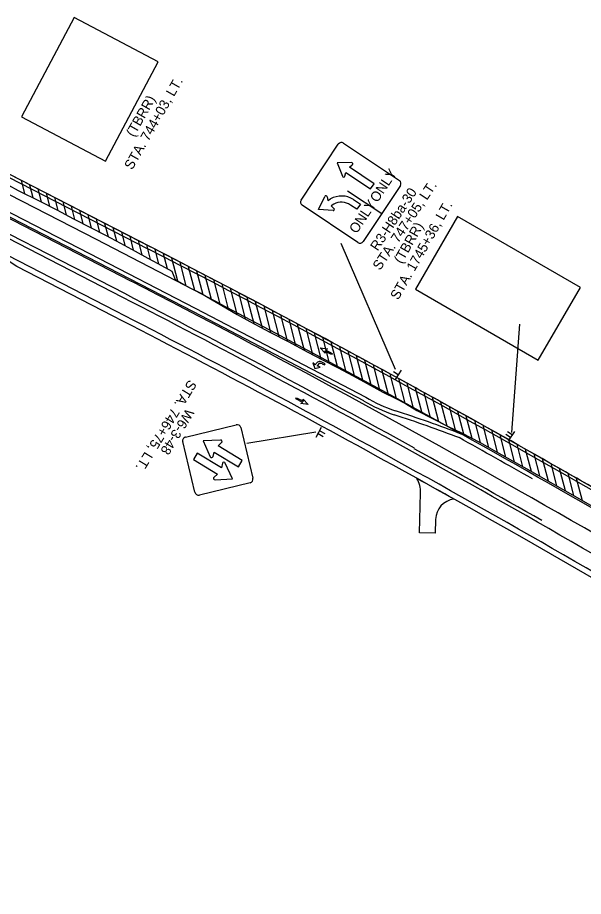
# Model space of a CAD drawing. Extents: x 134216 to 153308, y 327065 to 339865.
# Drawn here: x 146452 to 146855, y 332098 to 332724 of the extents above; entities that cross this region are included whole.
import ezdxf

# ---------------------------------------------------------------- set-up
doc = ezdxf.new("R2010")
doc.units = 0
for name, color, linetype in [('_CIVIL_CONSTRUCTION', 7, 'Continuous'), ('DR_P_Ditch', 7, 'Continuous'), ('DR_P_Erosion_Control', 7, 'Continuous'), ('DR_P_Inlet_Protection', 7, 'Continuous'), ('DR_X_GenericNode', 7, 'Continuous'), ('GK_Drainage_Nodes', 7, 'Continuous'), ('SC_Shading2', 7, 'Continuous'), ('SH_Text', 7, 'Continuous'), ('UT_X_Misc_Cells', 7, 'Continuous'), ('XS_X_Pavt', 7, 'Continuous')]:
    doc.layers.add(name, color=color, linetype=linetype)

msp = doc.modelspace()

# ---------------------------------------------------------------- linework, layer by layer
at = {"layer": '_CIVIL_CONSTRUCTION'}
for p, q in [((146390.56, 332640.86), (146546.83, 332560.54)), ((146445.69, 332604.44), (146452.72, 332600.82)), ((146454.66, 332607.91), (146457.05, 332598.65)), ((146460.61, 332604.85), (146462.98, 332595.68)), ((146452.72, 332600.82), (146467.95, 332593.2)), ((146466.57, 332601.79), (146468.91, 332592.7)), ((146472.52, 332598.73), (146474.86, 332589.66)), ((146467.95, 332593.2), (146480.04, 332587.01)), ((146478.47, 332595.67), (146480.82, 332586.58)), ((146484.43, 332592.61), (146486.82, 332583.33)), ((146480.04, 332587.01), (146492.12, 332580.47)), ((146490.38, 332589.55), (146492.82, 332580.11)), ((146496.33, 332586.49), (146498.75, 332577.12)), ((146502.29, 332583.44), (146504.69, 332574.13)), ((146492.12, 332580.47), (146504.2, 332574.38)), ((146508.24, 332580.38), (146510.65, 332571.03)), ((146514.19, 332577.32), (146516.62, 332567.92)), ((146504.2, 332574.38), (146514.91, 332568.82)), ((146520.15, 332574.26), (146522.59, 332564.79)), ((146526.1, 332571.2), (146528.59, 332561.53)), ((146514.91, 332568.82), (146525.46, 332563.28)), ((146532.05, 332568.14), (146534.63, 332558.16)), ((146538, 332565.08), (146540.62, 332554.92)), ((146525.46, 332563.28), (146535.84, 332557.48)), ((146543.96, 332562.02), (146546.63, 332551.66)), ((146549.91, 332558.96), (146552.67, 332548.27)), ((146535.84, 332557.48), (146544.94, 332552.62)), ((146555.87, 332555.89), (146558.63, 332545.17)), ((146561.82, 332552.81), (146566.07, 332536.36)), ((146567.78, 332549.73), (146572.14, 332532.85)), ((146573.74, 332546.64), (146578.1, 332529.76)), ((146579.71, 332543.54), (146584.04, 332526.74)), ((146585.67, 332540.43), (146590.11, 332523.22)), ((146591.64, 332537.32), (146596.19, 332519.7)), ((146597.61, 332534.2), (146602.26, 332516.18)), ((146603.58, 332531.07), (146608.33, 332512.66)), ((146609.55, 332527.93), (146614.39, 332509.17)), ((146615.53, 332524.79), (146620.41, 332505.87)), ((146621.51, 332521.63), (146626.37, 332502.76)), ((146627.49, 332518.47), (146632.34, 332499.67)), ((146633.47, 332515.3), (146638.29, 332496.61)), ((146608.68, 332512.46), (146617.57, 332507.34)), ((146639.45, 332512.13), (146644.24, 332493.56)), ((146645.43, 332508.94), (146650.24, 332490.33)), ((146617.57, 332507.34), (146631.94, 332499.87)), ((146651.42, 332505.75), (146656.24, 332487.07)), ((146657.41, 332502.55), (146662.22, 332483.92)), ((146631.94, 332499.87), (146645.02, 332493.16)), ((146663.4, 332499.34), (146668.17, 332480.85)), ((146669.4, 332496.13), (146674.14, 332477.75)), ((146645.02, 332493.16), (146658.89, 332485.64)), ((146675.39, 332492.9), (146680.11, 332474.63)), ((146681.39, 332489.67), (146686.12, 332471.34)), ((146658.89, 332485.64), (146669.47, 332480.18)), ((146687.39, 332486.43), (146692.13, 332468.06)), ((146669.47, 332480.18), (146680.44, 332474.46)), ((146693.39, 332483.18), (146698.13, 332464.82)), ((146699.39, 332479.93), (146704.12, 332461.6)), ((146680.44, 332474.46), (146690.69, 332468.83)), ((146705.4, 332476.66), (146710.11, 332458.39)), ((146711.41, 332473.39), (146716.06, 332455.37)), ((146690.69, 332468.83), (146701.23, 332463.15)), ((146717.42, 332470.11), (146721.98, 332452.43)), ((146723.43, 332466.82), (146727.98, 332449.19)), ((146701.23, 332463.15), (146712.47, 332457.13)), ((146729.44, 332463.53), (146734.08, 332445.58)), ((146735.46, 332460.22), (146740.1, 332442.23)), ((146712.47, 332457.13), (146721.62, 332452.63)), ((146721.62, 332452.63), (146728.41, 332448.96)), ((146741.48, 332456.91), (146746.08, 332439.09)), ((146747.5, 332453.59), (146752.01, 332436.1)), ((146728.41, 332448.96), (146736.58, 332444.08)), ((146753.52, 332450.26), (146757.93, 332433.16)), ((146759.55, 332446.92), (146763.85, 332430.24)), ((146736.58, 332444.08), (146747.85, 332438.16)), ((146765.57, 332443.58), (146769.78, 332427.28)), ((146771.6, 332440.23), (146775.74, 332424.19)), ((146747.85, 332438.16), (146758.5, 332432.88)), ((146777.63, 332436.86), (146781.7, 332421.1)), ((146783.67, 332433.49), (146787.75, 332417.68)), ((146758.5, 332432.88), (146768.3, 332428.04)), ((146768.3, 332428.04), (146781.72, 332421.09)), ((146789.7, 332430.11), (146793.79, 332414.26)), ((146795.74, 332426.73), (146799.85, 332410.79)), ((146801.78, 332423.33), (146805.91, 332407.34)), ((146807.82, 332419.93), (146811.94, 332403.95)), ((146813.87, 332416.52), (146817.94, 332400.72)), ((146819.91, 332413.09), (146823.97, 332397.38)), ((146825.96, 332409.67), (146830.04, 332393.84)), ((146832.01, 332406.23), (146836.12, 332390.32)), ((146838.06, 332402.78), (146842.16, 332386.89)), ((146820.45, 332399.43), (146835.01, 332390.94)), ((146821.78, 332398.66), (146821.88, 332398.69)), ((146844.12, 332399.33), (146848.21, 332383.46)), ((146850.18, 332395.86), (146854.28, 332379.96))]:
    msp.add_line(p, q, dxfattribs=at)
for points in [[(146545.88, 332561.03), (146389.2, 332641.55), (146389.09, 332641.61)], [(146520.29, 332511.22), (146451.65, 332546.49), (146434.78, 332557.42), (146434.55, 332556.97), (146389.62, 332580.06), (146402.45, 332603.26), (146533.13, 332536.1)], [(146544.94, 332552.62), (146551.98, 332548.63), (146562.12, 332543.36), (146564.52, 332537.26), (146573.99, 332531.77), (146582.72, 332527.51), (146608.68, 332512.46)], [(146781.72, 332421.09), (146793.26, 332414.56), (146804.73, 332408), (146814.85, 332402.31), (146820.45, 332399.43)], [(146835.01, 332390.94), (146847.47, 332383.88), (146859.86, 332376.74), (146871.01, 332370.73), (146881.38, 332364.76), (146905.41, 332350.07)], [(146749.95, 332366.39), (146749.71, 332356.59), (146738.51, 332356.87), (146739.22, 332385.31)]]:
    msp.add_lwpolyline(points, dxfattribs=at)
for centre, radius, start, end in [((143038.4, 325736.13), 7673.44, 56.584982, 62.800238), ((143038.4, 325736.13), 7673.44, 61.193758, 62.792316), ((143038.95, 325737.09), 7644.33, 57.613663, 62.800238), ((143038.4, 325736.13), 7617.44, 61.044938, 62.800238), ((143038.4, 325736.13), 7673.44, 61.042731, 61.193758), ((143038.4, 325736.13), 7673.44, 60.280599, 61.042731), ((143038.4, 325736.13), 7617.44, 57.614056, 61.044938), ((143038.4, 325736.13), 7673.44, 59.916819, 60.280599), ((146719.23, 332385.81), 20, 358.57027, 29.18877), ((143038.4, 325736.13), 7617.44, 60.728039, 60.954553), ((146764.95, 332366.02), 15, 97.51419, 178.57027)]:
    msp.add_arc(centre, radius, start, end, dxfattribs=at)
at = {"layer": 'DR_P_Ditch'}
msp.add_lwpolyline([(146596.61, 332520.04), (146583.86, 332526.71), (146508.38, 332565.69), (146402.26, 332620.22), (146390.55, 332626.14)], dxfattribs=at)
at = {"layer": 'DR_P_Erosion_Control'}
for p, q in [((146721.3, 332473.07), (146682.73, 332562.92)), ((146809.66, 332505.6), (146803.95, 332428.42)), ((146664.54, 332428.51), (146615.43, 332420.4))]:
    msp.add_line(p, q, dxfattribs=at)
for points in [[(146492.43, 332723.92), (146455.04, 332653.09), (146514.84, 332621.53), (146552.23, 332692.36)], [(146765.66, 332582.12), (146735.73, 332530.33), (146823.14, 332479.8), (146853.08, 332531.59)]]:
    msp.add_lwpolyline(points, close=True, dxfattribs=at)
at = {"layer": 'DR_P_Inlet_Protection'}
for p, q in [((146690.07, 332620.56), (146679.8, 332620.42)), ((146679.8, 332620.42), (146683.61, 332610.88)), ((146688.51, 332617.27), (146690.64, 332618.99)), ((146706.08, 332605.56), (146688.51, 332617.27)), ((146685.29, 332610.96), (146686.06, 332613.59)), ((146686.06, 332613.59), (146703.62, 332601.87)), ((146703.62, 332601.87), (146706.08, 332605.56)), ((146666.66, 332587.15), (146671.03, 332596.44)), ((146672.69, 332596.27), (146673.3, 332593.6)), ((146687.29, 332600.53), (146711.6, 332584.31)), ((146673.3, 332593.6), (146675.15, 332594.68)), ((146677.41, 332590.87), (146675.54, 332589.78)), ((146675.54, 332589.78), (146677.56, 332587.93)), ((146693.91, 332587.31), (146689.36, 332590.35)), ((146691.42, 332594.29), (146696.37, 332591)), ((146696.37, 332591), (146693.91, 332587.31)), ((146676.9, 332586.39), (146666.66, 332587.15)), ((146723.34, 332469.37), (146719.99, 332471.54)), ((146725.52, 332472.72), (146721.16, 332466.01)), ((146723.34, 332469.37), (146723.34, 332469.37)), ((146664.94, 332425.04), (146668.79, 332432.05)), ((146666.29, 332427.49), (146669.79, 332425.57)), ((146666.86, 332428.55), (146666.86, 332428.55)), ((146667.44, 332429.6), (146670.95, 332427.67)), ((146804.56, 332426.69), (146801.2, 332428.86)), ((146806.08, 332429.04), (146801.73, 332422.32)), ((146596.75, 332422.93), (146584.4, 332422.29)), ((146584.4, 332422.29), (146589.46, 332411)), ((146595.03, 332418.9), (146597.51, 332421.07)), ((146803.25, 332424.67), (146799.9, 332426.84)), ((146803.91, 332425.68), (146803.91, 332425.68)), ((146612.23, 332408.39), (146595.03, 332418.9)), ((146580.17, 332413.66), (146577.4, 332409.13)), ((146577.4, 332409.13), (146594.6, 332398.62)), ((146597.37, 332403.15), (146580.17, 332413.66)), ((146591.46, 332411.18), (146592.26, 332414.37)), ((146592.26, 332414.37), (146609.46, 332403.86)), ((146609.46, 332403.86), (146612.23, 332408.39)), ((146598.17, 332406.34), (146597.37, 332403.15)), ((146605.23, 332395.24), (146600.17, 332406.52)), ((146594.6, 332398.62), (146592.13, 332396.46)), ((146592.88, 332394.6), (146605.23, 332395.24))]:
    msp.add_line(p, q, dxfattribs=at)
for points in [[(146654.14, 332593.9), (146680.66, 332633.68)], [(146684.35, 332634.42), (146724.13, 332607.89)], [(146724.86, 332604.2), (146698.33, 332564.43)], [(146694.65, 332563.69), (146654.87, 332590.22)], [(146571.75, 332425.05), (146607.9, 332433.78)], [(146611.11, 332431.82), (146619.84, 332395.68)], [(146578.52, 332385.7), (146569.8, 332421.85)], [(146617.88, 332392.47), (146581.73, 332383.74)]]:
    msp.add_lwpolyline(points, dxfattribs=at)
for centre, radius, start, end in [((146682.87, 332632.21), 2.66, 56.30104, 146.30104), ((146690.09, 332619.68), 0.885, 308.9392, 90.81732), ((146684.44, 332611.21), 0.885, 201.78476, 343.66288), ((146722.65, 332605.68), 2.66, 326.30104, 56.30104), ((146671.83, 332596.07), 0.885, 12.9627, 154.84082), ((146682.99, 332581.31), 15.49, 56.99139, 120.38609), ((146656.35, 332592.43), 2.66, 146.30104, 236.30104), ((146682.99, 332581.31), 11.07, 54.81767, 120.25172), ((146676.97, 332587.28), 0.885, 265.80826, 47.68638), ((146696.12, 332565.9), 2.66, 236.30104, 326.30104), ((146608.53, 332431.2), 2.66, 13.57373, 103.57373), ((146572.38, 332422.47), 2.66, 103.57373, 193.57373), ((146596.81, 332421.87), 1.06, 311.20751, 92.97923), ((146590.43, 332411.44), 1.06, 204.16821, 345.93996), ((146599.2, 332406.08), 1.06, 24.16821, 165.93996), ((146592.83, 332395.66), 1.06, 131.20751, 272.97923), ((146617.25, 332395.05), 2.66, 283.57373, 13.57373), ((146581.11, 332386.32), 2.66, 193.57373, 283.57373)]:
    msp.add_arc(centre, radius, start, end, dxfattribs=at)
at = {"layer": 'DR_X_GenericNode'}
for p, q in [((146527.14, 332524.56), (146323.12, 332629.41)), ((146522.11, 332514.78), (146318.09, 332619.63))]:
    msp.add_line(p, q, dxfattribs=at)
for points in [[(146388.19, 332639.82), (146388.3, 332639.77), (146544.97, 332559.25)], [(146378.32, 332620.16), (146503.34, 332555.91), (146578.79, 332516.95), (146700.16, 332453.44)]]:
    msp.add_lwpolyline(points, dxfattribs=at)
for centre, radius, start, end in [((143038.4, 325736.13), 7671.44, 56.584982, 62.800238), ((143038.4, 325736.13), 7632.44, 61.044938, 62.800238), ((143038.4, 325736.13), 7621.44, 61.044938, 62.800238), ((146753.59, 332542.69), 104.02, 239.09515, 251.9069), ((146399.83, 331459.93), 1035.07, 69.14817, 71.9069), ((143038.4, 325736.13), 7660.44, 56.584982, 60.864216), ((143038.4, 325736.13), 7632.44, 56.585134, 61.044939), ((143038.4, 325736.13), 7621.44, 56.584982, 61.044939)]:
    msp.add_arc(centre, radius, start, end, dxfattribs=at)
at = {"layer": 'GK_Drainage_Nodes'}
msp.add_lwpolyline([(146596.61, 332520.04), (146596.61, 332520.04), (146635.69, 332499.41), (146681.32, 332474.94), (146717.73, 332455.12), (146768.14, 332427.28)], dxfattribs=at)
at = {"layer": 'SC_Shading2'}
for p, q in [((146667.67, 332488.6), (146667.67, 332488.6)), ((146667.67, 332488.6), (146672.91, 332487.83)), ((146671.3, 332484.75), (146667.67, 332488.6)), ((146675.86, 332483.77), (146670.99, 332486.31)), ((146670.99, 332486.31), (146671.3, 332484.75)), ((146672.91, 332487.83), (146671.45, 332487.2)), ((146671.45, 332487.2), (146676.33, 332484.65)), ((146676.33, 332484.65), (146675.86, 332483.77)), ((146676.1, 332484.21), (146676.1, 332484.21)), ((146650.51, 332452.24), (146650.98, 332453.12)), ((146655.38, 332449.68), (146650.51, 332452.24)), ((146650.74, 332452.68), (146650.74, 332452.68)), ((146650.98, 332453.12), (146655.84, 332450.56)), ((146655.84, 332450.56), (146655.53, 332452.12)), ((146655.53, 332452.12), (146659.15, 332448.26)), ((146653.92, 332449.05), (146655.38, 332449.68)), ((146659.15, 332448.26), (146653.92, 332449.05)), ((146659.15, 332448.26), (146659.15, 332448.26))]:
    msp.add_line(p, q, dxfattribs=at)
at = {"layer": 'SH_Text'}
msp.add_lwpolyline([(146545.88, 332561.03), (146389.2, 332641.55), (146389.09, 332641.61)], dxfattribs=at)
msp.add_arc((143038.4, 325736.13), 7673.44, 56.584982, 62.800238, dxfattribs=at)
at = {"layer": 'UT_X_Misc_Cells'}
msp.add_line((146528.51, 332527.23), (146339.49, 332624.37), dxfattribs=at)
msp.add_lwpolyline([(146698.77, 332450.78), (146577.41, 332514.29), (146501.97, 332553.24), (146376.95, 332617.49)], dxfattribs=at)
for centre, radius, start, end in [((143038.4, 325736.13), 7635.44, 61.044938, 62.800238), ((146753.59, 332542.69), 107.02, 239.09515, 251.9069), ((146399.83, 331459.93), 1032.07, 69.14817, 71.9069), ((143038.4, 325736.13), 7657.44, 60.414958, 60.864216), ((143038.15, 325735.73), 7635.44, 60.262337, 61.044939)]:
    msp.add_arc(centre, radius, start, end, dxfattribs=at)
at = {"layer": 'XS_X_Pavt'}
for p, q in [((146662.55, 332478.05), (146662.55, 332478.05)), ((146664.23, 332476.43), (146662.55, 332478.05)), ((146662.55, 332478.05), (146663.87, 332473.99)), ((146664.54, 332477.02), (146664.23, 332476.43)), ((146671.19, 332477.32), (146668.99, 332478.46)), ((146669.08, 332477.29), (146670.73, 332476.43)), ((146670.73, 332476.43), (146671.19, 332477.32)), ((146663.87, 332473.99), (146667.8, 332474.95)), ((146665.65, 332475.69), (146665.98, 332476.31)), ((146667.8, 332474.95), (146665.65, 332475.69)), ((146669.65, 332474.36), (146669.65, 332474.36))]:
    msp.add_line(p, q, dxfattribs=at)
for centre, radius, end in [((146667.48, 332475.55), 3.28, 153.44473), ((146668.02, 332475.26), 2.3, 152.53624)]:
    msp.add_arc(centre, radius, 62.53624, end, dxfattribs=at)

# ---------------------------------------------------------------- texts
at = {"layer": 'DR_P_Erosion_Control'}
for s, rotation, p in [('STA. 744+03, LT.', 60.36459, (146533.82, 332614.96)), ('(TBRR)', 60.36459, (146535.06, 332638.37)), ('R3-H8ba-30', 56.30104, (146708.7, 332557.18)), ('STA. 747+05, LT.', 56.30104, (146710.38, 332543.36)), ('STA. 1745+36, LT.', 60.36459, (146723.3, 332522.26)), ('(TBRR)', 60.36459, (146725.88, 332548.03)), ('STA. 746+75, LT.', 238.57373, (146574.25, 332466.36)), ('W6-3-48', 238.57373, (146572.36, 332445.88))]:
    msp.add_text(s, height=7, rotation=rotation, dxfattribs=at).set_placement(p)
at = {"layer": 'DR_P_Inlet_Protection'}
for p in [(146708.49, 332591.62), (146693.71, 332569.47)]:
    msp.add_text('ONLY', height=7.083, rotation=56.30104, dxfattribs=at).set_placement(p)

doc.saveas('drawing.dxf')
